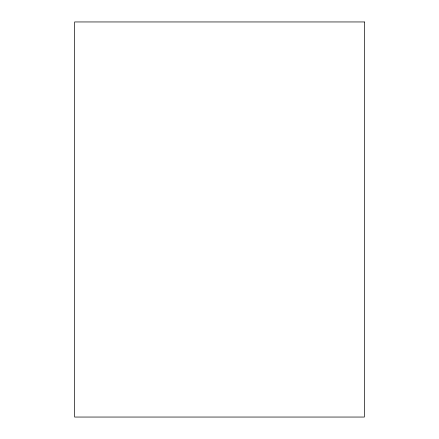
<?xml version="1.0" encoding="UTF-8"?>
<svg xmlns="http://www.w3.org/2000/svg" width="439" height="439" viewBox="0 0 439 439"><rect width="100%" height="100%" fill="white"/><g stroke="black" fill="none" stroke-linecap="round" stroke-linejoin="round"><path stroke-width="0.66" d="M364.37 21.95L74.63 21.95L74.63 417.05L364.37 417.05L364.37 21.95"/></g></svg>
